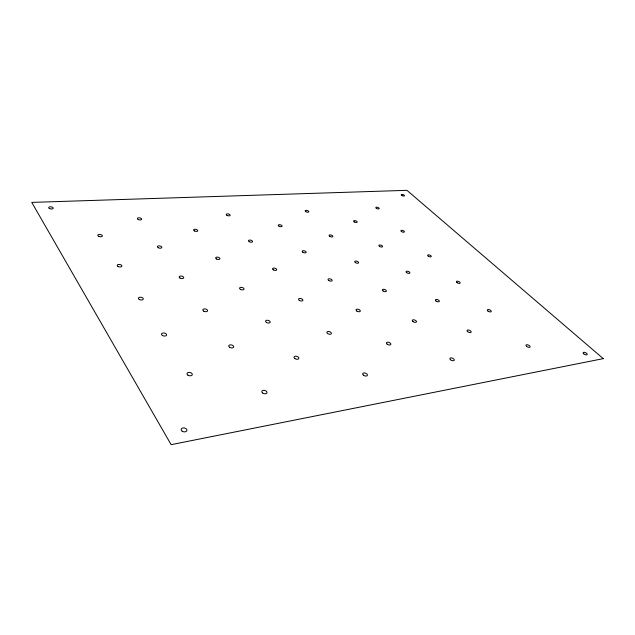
<?xml version="1.0" encoding="UTF-8"?>
<svg xmlns="http://www.w3.org/2000/svg" width="635" height="635" viewBox="0 0 635 635"><rect width="100%" height="100%" fill="white"/><g stroke="black" fill="none" stroke-linecap="round" stroke-linejoin="round"><path stroke-width="0.95" d="M603.25 358.64L171.14 444.667L31.75 202.398L406.94 190.333L603.25 358.64M583.755 353.83A2.215 0.992 25.6 0 0 587.169 354.584A2.215 0.992 25.6 0 0 584.66 352.354A2.215 0.992 25.6 0 0 583.755 353.83M182.205 431.236A2.937 1.961 10.9 0 0 186.904 430.506A2.937 1.961 10.9 0 0 182.999 427.934A2.937 1.961 10.9 0 0 182.205 431.236M401.836 195.501A1.707 0.675 18.3 0 0 404.479 195.786A1.707 0.675 18.3 0 0 402.28 194.421A1.707 0.675 18.3 0 0 401.836 195.501M49.689 208.653A2.286 1.056 7.5 0 0 53.221 208.201A2.286 1.056 7.5 0 0 49.943 206.835A2.286 1.056 7.5 0 0 49.689 208.653M139.343 299.514A2.484 1.357 9.5 0 0 143.28 299.053A2.484 1.357 9.5 0 0 139.883 297.228A2.484 1.357 9.5 0 0 139.343 299.514M162.552 335.566A2.588 1.492 10.3 0 0 166.608 334.986A2.588 1.492 10.3 0 0 163.02 333.018A2.588 1.492 10.3 0 0 162.552 335.566M187.976 375.198A2.707 1.659 11.4 0 0 192.286 374.682A2.707 1.659 11.4 0 0 188.682 372.412A2.707 1.659 11.4 0 0 187.976 375.198M118.086 266.502A2.397 1.23 9.1 0 0 121.904 266.152A2.397 1.23 9.1 0 0 118.689 264.438A2.397 1.23 9.1 0 0 118.086 266.502M98.774 236.363A2.31 1.127 8.7 0 0 102.37 235.966A2.31 1.127 8.7 0 0 99.139 234.45A2.31 1.127 8.7 0 0 98.774 236.363M294.846 358.537A2.484 1.437 16.8 0 0 298.807 358.481A2.484 1.437 16.8 0 0 295.648 356.179A2.484 1.437 16.8 0 0 294.846 358.537M266.454 322.429A2.381 1.31 15.1 0 0 270.192 322.27A2.381 1.31 15.1 0 0 267.049 320.238A2.381 1.31 15.1 0 0 266.454 322.429M240.347 289.306A2.286 1.199 13.9 0 0 243.991 289.227A2.286 1.199 13.9 0 0 241.022 287.337A2.286 1.199 13.9 0 0 240.347 289.306M216.495 258.961A2.199 1.095 12.9 0 0 219.94 258.794A2.199 1.095 12.9 0 0 216.964 257.119A2.199 1.095 12.9 0 0 216.495 258.961M194.397 230.926A2.119 1.008 12.2 0 0 197.755 230.83A2.119 1.008 12.2 0 0 194.929 229.251A2.119 1.008 12.2 0 0 194.397 230.926M387.12 344.138A2.326 1.238 20.3 0 0 390.819 344.456A2.326 1.238 20.3 0 0 388.048 342.194A2.326 1.238 20.3 0 0 387.12 344.138M356.751 310.999A2.222 1.143 18.6 0 0 360.267 311.198A2.222 1.143 18.6 0 0 357.497 309.166A2.222 1.143 18.6 0 0 356.751 310.999M328.803 280.503A2.135 1.056 17.2 0 0 332.137 280.591A2.135 1.056 17.2 0 0 329.367 278.765A2.135 1.056 17.2 0 0 328.803 280.503M302.887 252.262A2.056 0.976 16 0 0 306.141 252.397A2.056 0.976 16 0 0 303.522 250.69A2.056 0.976 16 0 0 302.887 252.262M278.995 226.171A1.976 0.905 15.1 0 0 282.083 226.219A1.976 0.905 15.1 0 0 279.456 224.671A1.976 0.905 15.1 0 0 278.995 226.171M467.693 331.66A2.207 1.072 22.5 0 0 471.138 332.137A2.207 1.072 22.5 0 0 468.519 329.994A2.207 1.072 22.5 0 0 467.693 331.66M436.054 301.053A2.103 1 20.9 0 0 439.325 301.403A2.103 1 20.9 0 0 436.721 299.458A2.103 1 20.9 0 0 436.054 301.053M406.678 272.661A2.016 0.929 19.5 0 0 409.869 273.026A2.016 0.929 19.5 0 0 407.424 271.216A2.016 0.929 19.5 0 0 406.678 272.661M379.532 246.388A1.937 0.865 18.3 0 0 382.564 246.65A1.937 0.865 18.3 0 0 380.111 244.999A1.937 0.865 18.3 0 0 379.532 246.388M354.282 221.94A1.865 0.81 17.3 0 0 357.164 222.107A1.865 0.81 17.3 0 0 354.703 220.607A1.865 0.81 17.3 0 0 354.282 221.94M229.608 347.281A2.532 1.468 13.6 0 0 233.664 347.051A2.532 1.468 13.6 0 0 230.402 344.853A2.532 1.468 13.6 0 0 229.608 347.281M203.74 311.142A2.429 1.333 12.3 0 0 207.574 310.84A2.429 1.333 12.3 0 0 204.311 308.904A2.429 1.333 12.3 0 0 203.74 311.142M179.983 278.051A2.334 1.214 11.4 0 0 183.706 277.836A2.334 1.214 11.4 0 0 180.618 276.034A2.334 1.214 11.4 0 0 179.983 278.051M158.305 247.761A2.246 1.111 10.8 0 0 161.822 247.475A2.246 1.111 10.8 0 0 158.726 245.88A2.246 1.111 10.8 0 0 158.305 247.761M327.573 333.478A2.349 1.278 17.8 0 0 331.343 333.653A2.349 1.278 17.8 0 0 328.478 331.454A2.349 1.278 17.8 0 0 327.573 333.478M299.299 300.339A2.246 1.175 16.3 0 0 302.871 300.395A2.246 1.175 16.3 0 0 300.006 298.426A2.246 1.175 16.3 0 0 299.299 300.339M273.304 269.859A2.159 1.08 15.1 0 0 276.693 269.819A2.159 1.08 15.1 0 0 273.828 268.065A2.159 1.08 15.1 0 0 273.304 269.859M249.222 241.673A2.08 0.992 14.1 0 0 252.524 241.697A2.08 0.992 14.1 0 0 249.801 240.054A2.08 0.992 14.1 0 0 249.222 241.673M412.972 321.548A2.207 1.111 20.7 0 0 416.449 321.889A2.207 1.111 20.7 0 0 413.758 319.794A2.207 1.111 20.7 0 0 412.972 321.548M383.08 290.941A2.111 1.032 19.1 0 0 386.382 291.155A2.111 1.032 19.1 0 0 383.699 289.266A2.111 1.032 19.1 0 0 383.08 290.941M355.354 262.572A2.032 0.952 17.8 0 0 358.569 262.827A2.032 0.952 17.8 0 0 356.044 261.064A2.032 0.952 17.8 0 0 355.354 262.572M329.763 236.355A1.953 0.889 16.7 0 0 332.819 236.506A1.953 0.889 16.7 0 0 330.279 234.91A1.953 0.889 16.7 0 0 329.763 236.355M487.982 311.071A2.095 0.968 22.5 0 0 491.236 311.547A2.095 0.968 22.5 0 0 488.704 309.555A2.095 0.968 22.5 0 0 487.982 311.071M457.057 282.646A2.008 0.905 21 0 0 460.145 282.996A2.008 0.905 21 0 0 457.621 281.178A2.008 0.905 21 0 0 457.057 282.646M428.244 256.175A1.929 0.849 19.8 0 0 431.26 256.548A1.929 0.849 19.8 0 0 428.887 254.857A1.929 0.849 19.8 0 0 428.244 256.175M401.526 231.608A1.849 0.794 18.7 0 0 404.392 231.878A1.849 0.794 18.7 0 0 402.011 230.33A1.849 0.794 18.7 0 0 401.526 231.608M262.644 392.994A2.667 1.643 15.6 0 0 266.954 392.851A2.667 1.643 15.6 0 0 263.644 390.319A2.667 1.643 15.6 0 0 262.644 392.994M138.247 219.512A2.167 1.016 10.3 0 0 141.676 219.305A2.167 1.016 10.3 0 0 138.724 217.805A2.167 1.016 10.3 0 0 138.247 219.512M363.371 375.126A2.477 1.413 20.1 0 0 367.355 375.42A2.477 1.413 20.1 0 0 364.458 372.92A2.477 1.413 20.1 0 0 363.371 375.126M227.012 215.384A2.008 0.921 13.4 0 0 230.14 215.328A2.008 0.921 13.4 0 0 227.409 213.844A2.008 0.921 13.4 0 0 227.012 215.384M450.532 359.775A2.334 1.214 22.8 0 0 454.208 360.251A2.334 1.214 22.8 0 0 451.477 357.894A2.334 1.214 22.8 0 0 450.532 359.775M305.8 211.653A1.889 0.826 15.8 0 0 308.793 211.844A1.889 0.826 15.8 0 0 306.38 210.336A1.889 0.826 15.8 0 0 305.8 211.653M526.598 346.377A2.222 1.048 24.3 0 0 530.042 346.996A2.222 1.048 24.3 0 0 527.471 344.773A2.222 1.048 24.3 0 0 526.598 346.377M376.396 208.375A1.786 0.738 17.8 0 0 379.198 208.661A1.786 0.738 17.8 0 0 376.944 207.208A1.786 0.738 17.8 0 0 376.396 208.375"/></g></svg>
